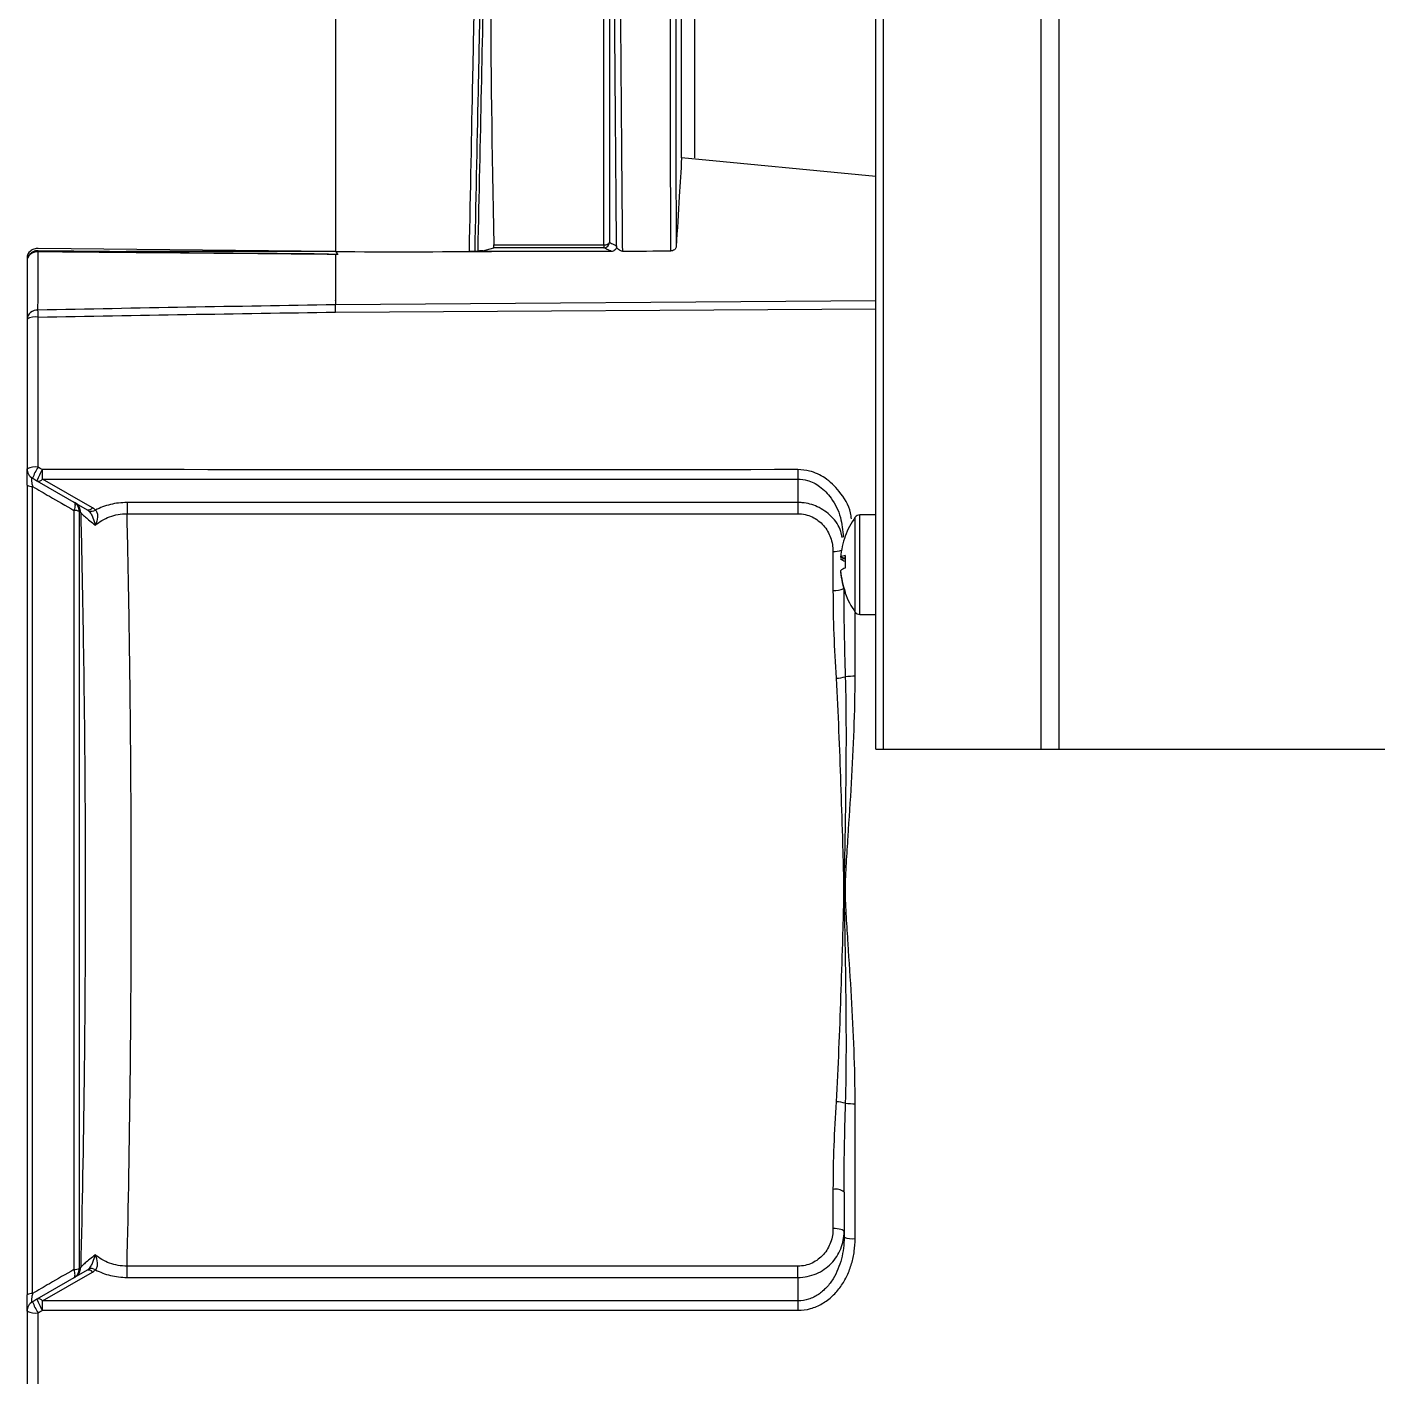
# Model space of a CAD drawing. Extents: x 9.3 to 87.2, y 1.1 to 68.8.
# Drawn here: x 56.185 to 59.844, y 25.796 to 29.454 of the extents above; entities that cross this region are included whole.
import ezdxf

# ---------------------------------------------------------------- set-up
doc = ezdxf.new("R2010")
doc.units = 0
doc.header["$MEASUREMENT"] = 0
doc.layers.add('OBJECT', color=7, linetype='CONTINUOUS')

msp = doc.modelspace()

# ---------------------------------------------------------------- linework, layer by layer
at = {"layer": 'OBJECT'}
for p, q in [((58.4856, 27.4958), (58.4856, 34.2708)), ((58.5061, 27.4958), (58.5061, 34.2708)), ((58.9336, 27.4958), (58.9336, 34.2708)), ((58.9831, 27.4958), (58.9831, 34.2708)), ((57.7633, 30.161), (57.7633, 28.8697)), ((57.7483, 28.8629), (57.7483, 30.1492)), ((57.9949, 29.0989), (57.9949, 29.5855)), ((58.4856, 29.048), (57.9592, 29.0987)), ((57.0168, 28.8448), (56.215, 28.8534)), ((56.505, 28.8443), (56.215, 28.8471)), ((57.0206, 28.8448), (56.4534, 28.8448)), ((57.3984, 28.8452), (57.4065, 28.8468)), ((57.4065, 28.8468), (57.4109, 28.8468)), ((57.4205, 28.847), (57.4501, 28.855)), ((57.4429, 28.845), (57.4442, 28.845)), ((57.7483, 28.855), (57.4501, 28.855)), ((57.4505, 28.8629), (57.7483, 28.8629)), ((57.7483, 28.8629), (57.7483, 28.855)), ((57.7828, 28.8604), (57.7828, 28.8605)), ((56.1846, 28.8191), (56.1846, 28.6613)), ((57.0206, 28.8371), (57.0206, 28.7325)), ((57.0206, 28.7325), (57.0206, 28.7131)), ((57.0206, 28.7121), (57.0206, 28.7131)), ((57.0206, 28.7121), (57.0206, 28.7004)), ((58.4856, 28.7109), (57.0206, 28.7004)), ((57.021, 28.6805), (58.4856, 28.6895)), ((56.2116, 28.2232), (56.3472, 28.1449)), ((56.3622, 28.1497), (56.2266, 28.228)), ((58.2746, 28.2535), (58.2746, 28.228)), ((58.2746, 28.228), (58.2746, 28.1643)), ((58.2746, 28.1643), (56.4558, 28.1643)), ((56.4558, 28.1643), (56.4558, 28.1338)), ((58.2746, 28.1643), (58.2746, 28.1338)), ((56.3265, 28.1397), (56.33, 28.1377)), ((56.4558, 28.1338), (58.2746, 28.1338)), ((58.4301, 27.867), (58.4301, 28.1245)), ((58.4856, 28.1308), (58.4423, 28.1308)), ((58.4423, 27.8608), (58.4423, 28.1308)), ((58.3696, 28.0319), (58.3696, 27.9256)), ((58.3902, 28.0159), (58.4026, 28.0146)), ((58.4025, 28.0111), (58.3902, 28.0121)), ((58.3902, 27.9756), (58.3905, 27.9757)), ((58.4296, 27.6932), (58.4296, 27.8656)), ((58.4423, 27.8608), (58.4856, 27.8608)), ((58.4856, 27.4958), (58.5061, 27.4958)), ((58.5061, 27.4958), (58.9336, 27.4958)), ((58.9336, 27.4958), (58.9831, 27.4958)), ((58.9831, 27.4958), (62.0882, 27.4958)), ((58.3696, 26.3019), (58.3696, 26.1956)), ((56.3472, 26.0826), (56.2116, 26.0043)), ((56.2266, 25.9995), (56.3622, 26.0778)), ((56.33, 26.0898), (56.3265, 26.0878)), ((58.2746, 26.0937), (56.4558, 26.0937)), ((56.4558, 26.0632), (56.4558, 26.0937)), ((56.4558, 26.0632), (58.2746, 26.0632)), ((58.2746, 26.0632), (58.2746, 26.0937)), ((58.2746, 26.0632), (58.2746, 25.9995)), ((58.2746, 25.9995), (58.2746, 25.974))]:
    msp.add_line(p, q, dxfattribs=at)
at = {"layer": 'OBJECT', "flags": 128}
for points in [[(56.2142, 28.686), (56.2144, 28.7201), (56.215, 28.8443)], [(56.505, 28.8429), (56.863, 28.8407), (56.9241, 28.8399), (56.9627, 28.8394), (56.987, 28.8389), (57.0023, 28.8385), (57.0119, 28.8382), (57.0179, 28.8379), (57.0217, 28.8377), (57.024, 28.8376), (57.0255, 28.8375), (57.0264, 28.8374), (57.027, 28.8373), (57.0273, 28.8372), (57.0275, 28.8371), (57.0276, 28.8371), (57.0276, 28.8371), (57.0276, 28.8371)], [(57.7483, 28.8629), (57.7511, 28.863), (57.7539, 28.8634), (57.7564, 28.864), (57.7586, 28.8649), (57.7605, 28.8659), (57.7619, 28.8671), (57.7629, 28.8684), (57.7633, 28.8697)], [(56.2266, 28.228), (56.2266, 28.2306), (56.2266, 28.2334), (56.2266, 28.2365), (56.2266, 28.2397), (56.2266, 28.2431), (56.2266, 28.2465), (56.2266, 28.25), (56.2266, 28.2535)], [(56.3115, 28.1655), (56.3129, 28.1643), (56.314, 28.1625), (56.3146, 28.1602), (56.3148, 28.1574), (56.3146, 28.1543), (56.314, 28.1507), (56.3129, 28.147), (56.3115, 28.143)], [(58.3996, 26.1873), (58.3991, 26.1889), (58.3974, 26.1905), (58.3946, 26.1919), (58.3909, 26.1932), (58.3863, 26.1942), (58.3811, 26.195), (58.3755, 26.1955), (58.3696, 26.1956)], [(56.3115, 26.062), (56.3129, 26.0632), (56.314, 26.065), (56.3146, 26.0673), (56.3148, 26.0701), (56.3146, 26.0733), (56.314, 26.0768), (56.3129, 26.0806), (56.3115, 26.0845)], [(56.2266, 25.9741), (56.2266, 25.9775), (56.2266, 25.981), (56.2266, 25.9844), (56.2266, 25.9878), (56.2266, 25.991), (56.2266, 25.9941), (56.2266, 25.9969), (56.2266, 25.9995)]]:
    msp.add_lwpolyline(points, dxfattribs=at)
at = {"layer": 'OBJECT'}
for centre, radius, start, end in [((56.1664, 28.8452), 0.0486, 358.968, 2.1048), ((57.7483, 28.87), 0.015, 270.0587, 358.8243), ((51.7634, 28.605), 5.2581, 0.8225, 1.0397), ((56.2121, 28.6584), 0.0276, 85.6482, 173.9839), ((56.2074, 28.6242), 0.0436, 80.4702, 121.5065), ((51.8921, 28.5832), 4.3234, 1.1128, 1.3626), ((56.2073, 28.2048), 0.056, 82.4673, 113.8453), ((56.2146, 28.2561), 0.03, 180, 240), ((56.3164, 28.1911), 0.1231, 145.7573, 161.5362), ((56.3289, 28.1839), 0.1238, 145.7855, 161.4681), ((56.2155, 28.237), 0.0143, 254.1798, 321.0846), ((56.1974, 28.2311), 0.0234, 236.9988, 275.5075), ((56.2966, 28.1396), 0.0299, 0.2837, 59.9809), ((56.3, 28.1376), 0.0299, 0.2835, 59.9792), ((56.3511, 28.1587), 0.0143, 254.1798, 321.0852), ((56.3131, 28.1145), 0.0285, 62.0945, 93.2485), ((56.3591, 28.1607), 0.0203, 248.3774, 303.5225), ((58.6094, 27.9958), 0.2208, 144.3318, 159.5829), ((58.4423, 28.1158), 0.015, 90, 144.3318), ((58.6076, 27.9978), 0.2182, 159.7199, 175.2336), ((58.4041, 28.0721), 0.00169, 132.3089, 187.5347), ((58.3714, 28.1088), 0.0769, 268.7027, 286.0105), ((58.4049, 27.9955), 0.0252, 94.5427, 125.932), ((58.4114, 28.0351), 0.0313, 227.2212, 254.2493), ((58.6694, 28.0036), 0.267, 176.3425, 183.6575), ((58.4114, 27.9564), 0.0313, 105.7503, 132.7792), ((58.6103, 27.9978), 0.2209, 184.7775, 200.163), ((58.6076, 27.9938), 0.2182, 184.7663, 200.2801), ((58.6698, 27.9879), 0.2674, 178.3178, 180.3378), ((58.3738, 27.9832), 0.0577, 265.8382, 295.4527), ((58.4067, 27.9196), 0.00431, 151.6665, 191.5842), ((58.6094, 27.9958), 0.2208, 200.4171, 215.6682), ((58.4423, 27.8758), 0.015, 215.6682, 270), ((58.3743, 27.7937), 0.1057, 271.8713, 286.1475), ((58.4268, 27.4488), 0.2444, 89.3478, 95.4314), ((58.3743, 26.4339), 0.1057, 73.8525, 88.1287), ((58.4268, 26.7787), 0.2444, 264.5684, 270.6523), ((58.3767, 26.2658), 0.0368, 51.3869, 101.05), ((58.4222, 26.2344), 0.0664, 250.1097, 276.385), ((56.2966, 26.0879), 0.0299, 300.0194, 359.7161), ((56.3131, 26.113), 0.0285, 266.7515, 297.9055), ((56.3, 26.0899), 0.0299, 300.0208, 359.7165), ((56.3511, 26.0689), 0.0143, 38.9148, 105.8202), ((56.3591, 26.0669), 0.0203, 56.4775, 111.6226), ((56.1974, 25.9964), 0.0234, 84.4937, 123), ((56.2146, 25.9714), 0.03, 120, 180), ((56.3164, 26.0364), 0.1231, 198.4638, 214.2427), ((56.2155, 25.9906), 0.0143, 38.9154, 105.8202), ((56.3289, 26.0436), 0.1238, 198.5319, 214.2145), ((56.2073, 26.0227), 0.056, 246.1547, 277.5327)]:
    msp.add_arc(centre, radius, start, end, dxfattribs=at)
for centre, major_axis, start_param, end_param in [((57.7634, 27.1138), (-0.2162, 3.68), 0.597059, 1.071677), ((57.4492, 28.87), (-0.0009, 0.015), 3.155237, 4.213269)]:
    msp.add_ellipse(centre, major_axis=major_axis, ratio=0.064825, start_param=start_param, end_param=end_param, dxfattribs=at)
for points, knots in [([(57.9592, 29.1373), (57.9592, 29.3183), (57.9592, 29.4888), (57.9592, 29.809), (57.9592, 29.9565), (57.9592, 30.2262), (57.9592, 30.3466), (57.9592, 30.5585), (57.9592, 30.6485), (57.9592, 30.7226)], [0, 0, 0, 0, 0.25, 0.25, 0.5, 0.5, 0.75, 0.75, 1, 1, 1, 1]), ([(57.0206, 30.4152), (57.0206, 30.3222), (57.0206, 30.219), (57.0206, 30.0486), (57.0206, 29.9894), (57.0206, 29.8663), (57.0206, 29.8024), (57.0206, 29.703), (57.0206, 29.6693), (57.0206, 29.6009), (57.0206, 29.5662), (57.0206, 29.4607), (57.0206, 29.3883), (57.0206, 29.1655), (57.0206, 29.0091), (57.0206, 28.8448)], [0, 0, 0, 0, 0.25, 0.25, 0.375, 0.375, 0.5, 0.5, 0.5625, 0.5625, 0.625, 0.625, 0.75, 0.75, 1, 1, 1, 1]), ([(57.3837, 28.8449), (57.387, 29.0085), (57.3902, 29.1646), (57.3947, 29.3878), (57.3962, 29.4602), (57.399, 29.6005), (57.4004, 29.6685), (57.403, 29.8001), (57.4042, 29.8639), (57.4066, 29.9864), (57.4077, 30.0452), (57.4098, 30.158), (57.4108, 30.2119), (57.4122, 30.2891), (57.4127, 30.3142), (57.4133, 30.3508), (57.4135, 30.3628), (57.4139, 30.3866), (57.4141, 30.3983), (57.4143, 30.4098)], [0, 0, 0, 0, 0.25, 0.25, 0.375, 0.375, 0.5, 0.5, 0.625, 0.625, 0.75, 0.75, 0.875, 0.875, 0.9375, 0.9375, 0.96875, 0.96875, 1, 1, 1, 1]), ([(57.4289, 30.3875), (57.4281, 30.3417), (57.4273, 30.2933), (57.4254, 30.1914), (57.4244, 30.1381), (57.4223, 30.0267), (57.4212, 29.9686), (57.4188, 29.8478), (57.4176, 29.7849), (57.415, 29.6552), (57.4136, 29.5882), (57.4108, 29.4501), (57.4094, 29.3789), (57.4049, 29.1594), (57.4017, 29.0059), (57.3984, 28.8452)], [0, 0, 0, 0, 0.125, 0.125, 0.25, 0.25, 0.375, 0.375, 0.5, 0.5, 0.625, 0.625, 0.75, 0.75, 1, 1, 1, 1]), ([(57.7828, 28.8605), (57.7821, 28.9396), (57.7815, 29.017), (57.7803, 29.1684), (57.7797, 29.2424), (57.778, 29.4582), (57.777, 29.5941), (57.7757, 29.754), (57.7755, 29.7854), (57.775, 29.8472), (57.7748, 29.8775), (57.7741, 29.9666), (57.7732, 30.0808), (57.7724, 30.1858), (57.7717, 30.2861), (57.7714, 30.3339), (57.7711, 30.3791)], [0, 0, 0, 0, 0.125, 0.125, 0.25, 0.25, 0.5, 0.5, 0.5625, 0.5625, 0.625, 0.625, 0.75, 0.875, 0.875, 1, 1, 1, 1]), ([(57.7863, 30.4031), (57.7866, 30.3573), (57.7869, 30.3087), (57.7877, 30.2064), (57.7884, 30.0993), (57.7893, 29.9824), (57.7901, 29.8911), (57.7903, 29.8601), (57.7908, 29.7968), (57.791, 29.7645), (57.7923, 29.6006), (57.7935, 29.461), (57.7953, 29.2392), (57.7959, 29.163), (57.7972, 29.0073), (57.7978, 28.9276), (57.7985, 28.8462)], [0, 0, 0, 0, 0.125, 0.125, 0.25, 0.375, 0.375, 0.4375, 0.4375, 0.5, 0.5, 0.75, 0.75, 0.875, 0.875, 1, 1, 1, 1]), ([(57.9303, 28.8465), (57.9299, 28.9278), (57.9295, 29.0074), (57.929, 29.1626), (57.9289, 29.2383), (57.929, 29.3858), (57.9292, 29.4577), (57.9299, 29.5972), (57.9305, 29.6647), (57.932, 29.7953), (57.9329, 29.8584), (57.9349, 29.9801), (57.936, 30.0385), (57.9382, 30.1503), (57.9393, 30.2038), (57.9412, 30.3057), (57.942, 30.3541), (57.9426, 30.3999)], [0, 0, 0, 0, 0.125, 0.125, 0.25, 0.25, 0.375, 0.375, 0.5, 0.5, 0.625, 0.625, 0.75, 0.75, 0.875, 0.875, 1, 1, 1, 1]), ([(57.9573, 30.3894), (57.9567, 30.3443), (57.9559, 30.2967), (57.954, 30.1962), (57.9529, 30.1436), (57.9507, 30.0334), (57.9496, 29.9758), (57.9475, 29.8559), (57.9466, 29.7937), (57.9451, 29.665), (57.9445, 29.5985), (57.9437, 29.461), (57.9435, 29.3901), (57.9433, 29.2448), (57.9434, 29.1702), (57.9438, 29.0173), (57.9442, 28.9388), (57.9446, 28.8588)], [0, 0, 0, 0, 0.125, 0.125, 0.25, 0.25, 0.375, 0.375, 0.5, 0.5, 0.625, 0.625, 0.75, 0.75, 0.875, 0.875, 1, 1, 1, 1]), ([(57.4362, 30.3184), (57.4355, 30.2741), (57.4347, 30.2274), (57.4329, 30.1295), (57.4319, 30.0782), (57.4289, 29.9179), (57.4266, 29.8021), (57.4215, 29.5546), (57.4188, 29.4229), (57.4129, 29.145), (57.4098, 28.999), (57.4065, 28.8468)], [0, 0, 0, 0, 0.125, 0.125, 0.25, 0.25, 0.5, 0.5, 0.75, 0.75, 1, 1, 1, 1]), ([(56.215, 28.8468), (56.2146, 28.8468), (56.2103, 28.8475), (56.202, 28.8449), (56.1924, 28.8389), (56.1866, 28.8301), (56.1844, 28.8231), (56.1847, 28.8195), (56.1848, 28.8191)], [0, 0, 0, 0, 0.026635, 0.277214, 0.534665, 0.756442, 0.971918, 1, 1, 1, 1]), ([(56.215, 28.8534), (56.211, 28.8534), (56.2071, 28.8528), (56.1998, 28.8502), (56.1964, 28.8483), (56.188, 28.8412), (56.1846, 28.8345), (56.1846, 28.8276)], [0, 0, 0, 0, 0.25, 0.25, 0.5, 0.5, 1, 1, 1, 1]), ([(56.215, 28.8443), (56.207, 28.8444), (56.1992, 28.8417), (56.1907, 28.8347), (56.1885, 28.8319), (56.1854, 28.8257), (56.1846, 28.8224), (56.1846, 28.8191)], [0, 0, 0, 0, 0.5, 0.5, 0.75, 0.75, 1, 1, 1, 1]), ([(57.0206, 28.8371), (57.0106, 28.8372), (57.0006, 28.8373), (56.9906, 28.8374), (56.9506, 28.8377), (56.9107, 28.8381), (56.8707, 28.8384), (56.7107, 28.8398), (56.5507, 28.8412), (56.3907, 28.8426), (56.3321, 28.8432), (56.2736, 28.8437), (56.215, 28.8443)], [0, 0, 0, 0, 0.000762, 0.000762, 0.000762, 0.00381, 0.00381, 0.00381, 0.016002, 0.016002, 0.016002, 0.02046462, 0.02046462, 0.02046462, 0.02046462]), ([(57.3984, 28.8452), (57.398, 28.8451), (57.3966, 28.8451), (57.3915, 28.845), (57.3877, 28.8449), (57.3837, 28.8449)], [0, 0, 0, 0, 0.5, 0.5, 1, 1, 1, 1]), ([(57.4205, 28.847), (57.4204, 28.8469), (57.4195, 28.8469), (57.4162, 28.8468), (57.4137, 28.8468), (57.4109, 28.8468)], [0, 0, 0, 0, 0.5, 0.5, 1, 1, 1, 1]), ([(57.7689, 28.8452), (57.7651, 28.847), (57.7614, 28.8488), (57.7576, 28.8506), (57.7545, 28.8521), (57.7514, 28.8535), (57.7483, 28.855)], [0, 0, 0, 0, 0.00789064, 0.00789064, 0.00789064, 0.01435076, 0.01435076, 0.01435076, 0.01435076]), ([(57.7633, 28.8697), (57.7636, 28.8695), (57.764, 28.8694), (57.7644, 28.8692), (57.7658, 28.8685), (57.7673, 28.8678), (57.7688, 28.8671), (57.7734, 28.8649), (57.7781, 28.8627), (57.7828, 28.8604)], [0, 0, 0, 0, 0.000762, 0.000762, 0.000762, 0.00381, 0.00381, 0.00381, 0.01359231, 0.01359231, 0.01359231, 0.01359231]), ([(57.7828, 28.8604), (57.7829, 28.8574), (57.7823, 28.8545), (57.7797, 28.8502), (57.7785, 28.8488), (57.7758, 28.8469), (57.7747, 28.8464), (57.7721, 28.8455), (57.7705, 28.8452), (57.7689, 28.8452)], [0, 0, 0, 0, 0.5, 0.5, 0.75, 0.75, 0.875, 0.875, 1, 1, 1, 1]), ([(57.7985, 28.8462), (57.7969, 28.8462), (57.7954, 28.8464), (57.7927, 28.8472), (57.7916, 28.8477), (57.7886, 28.8494), (57.7872, 28.8507), (57.7839, 28.8548), (57.7829, 28.8576), (57.7828, 28.8604)], [0, 0, 0, 0, 0.125, 0.125, 0.25, 0.25, 0.5, 0.5, 1, 1, 1, 1]), ([(57.9446, 28.8588), (57.9444, 28.8563), (57.9436, 28.8538), (57.9406, 28.8503), (57.9393, 28.8492), (57.9357, 28.8473), (57.9332, 28.8465), (57.9303, 28.8465)], [0, 0, 0, 0, 0.5, 0.5, 0.75, 0.75, 1, 1, 1, 1]), ([(57.0206, 28.7004), (56.8862, 28.6983), (56.7518, 28.6961), (56.483, 28.6913), (56.3486, 28.6888), (56.2142, 28.686)], [0, 0, 0, 0, 0.5, 0.5, 1, 1, 1, 1]), ([(56.2146, 28.6672), (56.349, 28.6697), (56.4834, 28.6721), (56.7522, 28.6765), (56.8866, 28.6786), (57.021, 28.6805)], [0, 0, 0, 0, 0.5, 0.5, 1, 1, 1, 1]), ([(56.1846, 28.2115), (56.1846, 28.2177), (56.1846, 28.2237), (56.1846, 28.2348), (56.1846, 28.2398), (56.1846, 28.248), (56.1846, 28.251), (56.1846, 28.2551), (56.1846, 28.2561), (56.1846, 28.2561)], [0, 0, 0, 0, 0.25, 0.25, 0.5, 0.5, 0.75, 0.75, 1, 1, 1, 1]), ([(56.1996, 28.2301), (56.1988, 28.2306), (56.198, 28.2307), (56.1968, 28.2295), (56.1964, 28.2281), (56.1964, 28.2236), (56.1968, 28.2206), (56.198, 28.2144), (56.1988, 28.2111), (56.1997, 28.2078)], [0, 0, 0, 0, 0.25, 0.25, 0.5, 0.5, 0.75, 0.75, 1, 1, 1, 1]), ([(58.4197, 28.12), (58.419, 28.1255), (58.4153, 28.1528), (58.3905, 28.193), (58.3514, 28.2316), (58.311, 28.2507), (58.2852, 28.2527), (58.2746, 28.2535)], [0, 0, 0, 0, 0.078091, 0.389161, 0.638998, 0.851206, 1, 1, 1, 1]), ([(58.2746, 28.228), (58.2832, 28.2273), (58.3042, 28.2255), (58.337, 28.2083), (58.369, 28.174), (58.3926, 28.126), (58.3958, 28.0888), (58.3974, 28.0708)], [0, 0, 0, 0, 0.11715, 0.286575, 0.491456, 0.753518, 1, 1, 1, 1]), ([(56.1846, 28.2115), (56.1846, 28.0297), (56.1846, 27.847), (56.1846, 27.481), (56.1846, 27.2974), (56.1846, 26.9302), (56.1846, 26.7466), (56.1846, 26.3806), (56.1846, 26.1979), (56.1846, 26.0161)], [0, 0, 0, 0, 0.25, 0.25, 0.5, 0.5, 0.75, 0.75, 1, 1, 1, 1]), ([(56.1997, 26.0197), (56.1997, 26.2009), (56.1997, 26.383), (56.1996, 26.7478), (56.1996, 26.9308), (56.1996, 27.2967), (56.1996, 27.4797), (56.1997, 27.8445), (56.1997, 28.0266), (56.1997, 28.2078)], [0, 0, 0, 0, 0.25, 0.25, 0.5, 0.5, 0.75, 0.75, 1, 1, 1, 1]), ([(56.1997, 28.2078), (56.2149, 28.199), (56.2301, 28.1902), (56.2453, 28.1814), (56.2674, 28.1686), (56.2895, 28.1558), (56.3115, 28.143)], [0, 0, 0, 0, 0.001460027, 0.001460027, 0.001460027, 0.003580259, 0.003580259, 0.003580259, 0.003580259]), ([(56.4558, 28.1643), (56.4403, 28.1643), (56.4253, 28.1625), (56.3961, 28.1554), (56.3826, 28.1503), (56.3703, 28.1437)], [0, 0, 0, 0, 0.5, 0.5, 1, 1, 1, 1]), ([(58.3941, 28.0696), (58.3933, 28.0752), (58.3902, 28.0964), (58.3673, 28.1275), (58.33, 28.1546), (58.2965, 28.1637), (58.2785, 28.1642), (58.2746, 28.1643)], [0, 0, 0, 0, 0.10552, 0.405036, 0.683884, 0.931425, 1, 1, 1, 1]), ([(56.3115, 28.143), (56.3115, 27.9724), (56.3115, 27.8012), (56.3115, 27.458), (56.3115, 27.2859), (56.3115, 26.9417), (56.3115, 26.7697), (56.3115, 26.4265), (56.3115, 26.2551), (56.3115, 26.0845)], [0, 0, 0, 0, 0.25, 0.25, 0.5, 0.5, 0.75, 0.75, 1, 1, 1, 1]), ([(56.3265, 26.0878), (56.3265, 26.2578), (56.3265, 26.4287), (56.3265, 26.7708), (56.3265, 26.9422), (56.3265, 27.2853), (56.3265, 27.4569), (56.3265, 27.799), (56.3265, 27.9697), (56.3265, 28.1397)], [0, 0, 0, 0, 0.25, 0.25, 0.5, 0.5, 0.75, 0.75, 1, 1, 1, 1]), ([(56.33, 28.1377), (56.332, 28.0553), (56.3338, 27.972), (56.3361, 27.8457), (56.3368, 27.8034), (56.3381, 27.7183), (56.3387, 27.6754), (56.3403, 27.5467), (56.3411, 27.4605), (56.3419, 27.3308), (56.3421, 27.2874), (56.3423, 27.2006), (56.3424, 27.157), (56.3424, 27.0265), (56.3421, 26.9397), (56.3411, 26.7668), (56.3403, 26.6805), (56.3371, 26.4228), (56.334, 26.2546), (56.33, 26.0898)], [0, 0, 0, 0, 0.125, 0.125, 0.1875, 0.1875, 0.25, 0.25, 0.375, 0.375, 0.4375, 0.4375, 0.5, 0.5, 0.625, 0.625, 0.75, 0.75, 1, 1, 1, 1]), ([(56.33, 28.1377), (56.3305, 28.1367), (56.3319, 28.135), (56.3363, 28.1307), (56.3392, 28.1281), (56.3461, 28.1221), (56.3503, 28.1186), (56.3595, 28.1112), (56.3645, 28.1072), (56.37, 28.1029)], [0, 0, 0, 0, 0.25, 0.25, 0.5, 0.5, 0.75, 0.75, 1, 1, 1, 1]), ([(56.3516, 28.1417), (56.3539, 28.1395), (56.3561, 28.1365), (56.36, 28.13), (56.3617, 28.1265), (56.3661, 28.1162), (56.3683, 28.1094), (56.37, 28.1029)], [0, 0, 0, 0, 0.25, 0.25, 0.5, 0.5, 1, 1, 1, 1]), ([(56.3703, 28.1437), (56.3726, 28.1415), (56.3742, 28.1385), (56.3759, 28.1318), (56.3761, 28.1282), (56.3751, 28.1172), (56.3728, 28.1099), (56.37, 28.1029)], [0, 0, 0, 0, 0.25, 0.25, 0.5, 0.5, 1, 1, 1, 1]), ([(56.37, 28.1029), (56.3808, 28.1124), (56.3939, 28.1202), (56.4158, 28.1283), (56.4236, 28.1304), (56.4394, 28.1332), (56.4476, 28.1339), (56.4558, 28.1338)], [0, 0, 0, 0, 0.5, 0.5, 0.75, 0.75, 1, 1, 1, 1]), ([(56.4558, 26.0937), (56.4596, 26.2589), (56.4624, 26.4262), (56.4662, 26.7649), (56.4672, 26.9363), (56.4672, 27.1531), (56.4672, 27.1966), (56.4669, 27.2833), (56.4668, 27.3266), (56.466, 27.4562), (56.4653, 27.5422), (56.4639, 27.6708), (56.4633, 27.7136), (56.4622, 27.7988), (56.4615, 27.8412), (56.4594, 27.9677), (56.4577, 28.0512), (56.4558, 28.1338)], [0, 0, 0, 0, 0.25, 0.25, 0.5, 0.5, 0.5625, 0.5625, 0.625, 0.625, 0.75, 0.75, 0.8125, 0.8125, 0.875, 0.875, 1, 1, 1, 1]), ([(58.2746, 28.1338), (58.2813, 28.1338), (58.288, 28.1331), (58.3008, 28.1302), (58.307, 28.1281), (58.325, 28.1196), (58.3353, 28.1117), (58.3525, 28.0923), (58.3588, 28.0813), (58.3675, 28.0572), (58.3696, 28.0447), (58.3696, 28.0319)], [0, 0, 0, 0, 0.125, 0.125, 0.25, 0.25, 0.5, 0.5, 0.75, 0.75, 1, 1, 1, 1]), ([(58.3778, 27.6881), (58.3806, 27.6407), (58.3829, 27.5932), (58.387, 27.4978), (58.3887, 27.45), (58.392, 27.3542), (58.3936, 27.3062), (58.3957, 27.2341), (58.3964, 27.21), (58.3976, 27.1619), (58.3982, 27.1378), (58.3982, 27.0897), (58.3976, 27.0656), (58.3964, 27.0175), (58.3957, 26.9935), (58.3936, 26.9214), (58.392, 26.8733), (58.3887, 26.7775), (58.387, 26.7297), (58.3829, 26.6344), (58.3806, 26.5868), (58.3778, 26.5395)], [0, 0, 0, 0, 0.125, 0.125, 0.25, 0.25, 0.375, 0.375, 0.4375, 0.4375, 0.5, 0.5, 0.5625, 0.5625, 0.625, 0.625, 0.75, 0.75, 0.875, 0.875, 1, 1, 1, 1]), ([(58.4037, 26.5354), (58.4051, 26.5833), (58.4057, 26.6314), (58.4059, 26.7276), (58.4056, 26.7758), (58.4044, 26.8723), (58.4037, 26.9205), (58.4024, 26.993), (58.4019, 27.0171), (58.4011, 27.0654), (58.4007, 27.0896), (58.4007, 27.1379), (58.4011, 27.1621), (58.4019, 27.2104), (58.4024, 27.2346), (58.4037, 27.307), (58.4044, 27.3553), (58.4056, 27.4517), (58.4059, 27.4999), (58.4057, 27.5961), (58.4051, 27.6442), (58.4037, 27.6922)], [0, 0, 0, 0, 0.125, 0.125, 0.25, 0.25, 0.375, 0.375, 0.4375, 0.4375, 0.5, 0.5, 0.5625, 0.5625, 0.625, 0.625, 0.75, 0.75, 0.875, 0.875, 1, 1, 1, 1]), ([(58.4296, 26.5343), (58.4296, 26.5825), (58.4285, 26.6308), (58.4249, 26.7274), (58.4224, 26.7757), (58.4169, 26.8723), (58.4138, 26.9205), (58.409, 26.993), (58.4074, 27.0171), (58.4045, 27.0654), (58.4032, 27.0896), (58.4031, 27.1378), (58.4045, 27.162), (58.4074, 27.2103), (58.409, 27.2344), (58.4138, 27.3069), (58.4169, 27.3552), (58.4224, 27.4518), (58.4249, 27.5001), (58.4285, 27.5967), (58.4296, 27.645), (58.4296, 27.6932)], [0, 0, 0, 0, 0.125, 0.125, 0.25, 0.25, 0.375, 0.375, 0.4375, 0.4375, 0.5, 0.5, 0.5625, 0.5625, 0.625, 0.625, 0.75, 0.75, 0.875, 0.875, 1, 1, 1, 1]), ([(58.3696, 26.1956), (58.3696, 26.1892), (58.3691, 26.1829), (58.367, 26.1705), (58.3653, 26.1643), (58.361, 26.1523), (58.3583, 26.1465), (58.3519, 26.1356), (58.3481, 26.1303), (58.3353, 26.1158), (58.3248, 26.1078), (58.307, 26.0995), (58.3007, 26.0973), (58.2879, 26.0944), (58.2813, 26.0937), (58.2746, 26.0937)], [0, 0, 0, 0, 0.125, 0.125, 0.25, 0.25, 0.375, 0.375, 0.5, 0.5, 0.75, 0.75, 0.875, 0.875, 1, 1, 1, 1]), ([(58.2746, 26.0632), (58.2832, 26.0632), (58.2917, 26.0641), (58.3082, 26.0675), (58.3164, 26.07), (58.3395, 26.0798), (58.3535, 26.0894), (58.3704, 26.1069), (58.3755, 26.1133), (58.3842, 26.1267), (58.3878, 26.1337), (58.3937, 26.1485), (58.396, 26.1561), (58.3989, 26.1716), (58.3996, 26.1794), (58.3996, 26.1873)], [0, 0, 0, 0, 0.125, 0.125, 0.25, 0.25, 0.5, 0.5, 0.625, 0.625, 0.75, 0.75, 0.875, 0.875, 1, 1, 1, 1]), ([(58.3996, 26.1719), (58.3996, 26.1522), (58.3973, 26.1327), (58.39, 26.1042), (58.3869, 26.0948), (58.3794, 26.0767), (58.375, 26.068), (58.3647, 26.0513), (58.3588, 26.0434), (58.3455, 26.029), (58.338, 26.0225), (58.3258, 26.0143), (58.3216, 26.0118), (58.3128, 26.0075), (58.3082, 26.0056), (58.2942, 26.0011), (58.2846, 25.9995), (58.2746, 25.9995)], [0, 0, 0, 0, 0.25, 0.25, 0.375, 0.375, 0.5, 0.5, 0.625, 0.625, 0.75, 0.75, 0.8125, 0.8125, 0.875, 0.875, 1, 1, 1, 1]), ([(58.2746, 25.974), (58.2863, 25.974), (58.2976, 25.9756), (58.3143, 25.9803), (58.3198, 25.9822), (58.3304, 25.9868), (58.3355, 25.9893), (58.3504, 25.998), (58.3597, 26.0051), (58.3764, 26.0208), (58.3839, 26.0295), (58.3972, 26.0483), (58.403, 26.0582), (58.4128, 26.0788), (58.4168, 26.0897), (58.4233, 26.1116), (58.4256, 26.1227), (58.4288, 26.1453), (58.4296, 26.1569), (58.4296, 26.1684)], [0, 0, 0, 0, 0.125, 0.125, 0.1875, 0.1875, 0.25, 0.25, 0.375, 0.375, 0.5, 0.5, 0.625, 0.625, 0.75, 0.75, 0.875, 0.875, 1, 1, 1, 1]), ([(56.37, 26.1246), (56.3645, 26.1203), (56.3594, 26.1163), (56.3502, 26.1089), (56.3461, 26.1055), (56.3391, 26.0994), (56.3362, 26.0968), (56.3319, 26.0925), (56.3305, 26.0908), (56.33, 26.0898)], [0, 0, 0, 0, 0.25, 0.25, 0.5, 0.5, 0.75, 0.75, 1, 1, 1, 1]), ([(56.3516, 26.0858), (56.3539, 26.088), (56.3561, 26.091), (56.36, 26.0975), (56.3617, 26.101), (56.3661, 26.1113), (56.3683, 26.1181), (56.37, 26.1246)], [0, 0, 0, 0, 0.25, 0.25, 0.5, 0.5, 1, 1, 1, 1]), ([(56.4558, 26.0937), (56.4476, 26.0937), (56.4394, 26.0944), (56.4235, 26.0972), (56.4158, 26.0992), (56.4013, 26.1046), (56.3942, 26.108), (56.3814, 26.1156), (56.3754, 26.1199), (56.37, 26.1246)], [0, 0, 0, 0, 0.25, 0.25, 0.5, 0.5, 0.75, 0.75, 1, 1, 1, 1]), ([(56.3703, 26.0838), (56.3726, 26.086), (56.3742, 26.089), (56.3759, 26.0957), (56.3761, 26.0994), (56.3751, 26.1103), (56.3728, 26.1176), (56.37, 26.1246)], [0, 0, 0, 0, 0.25, 0.25, 0.5, 0.5, 1, 1, 1, 1]), ([(56.3115, 26.0845), (56.2895, 26.0717), (56.2674, 26.059), (56.2453, 26.0462), (56.2301, 26.0374), (56.2149, 26.0286), (56.1997, 26.0197)], [0, 0, 0, 0, 0.002120232, 0.002120232, 0.002120232, 0.003580258, 0.003580258, 0.003580258, 0.003580258]), ([(56.3703, 26.0838), (56.3764, 26.0806), (56.383, 26.0776), (56.3965, 26.0725), (56.4034, 26.0704), (56.425, 26.0651), (56.4404, 26.0632), (56.4558, 26.0632)], [0, 0, 0, 0, 0.25, 0.25, 0.5, 0.5, 1, 1, 1, 1]), ([(56.1846, 25.9714), (56.1846, 25.9714), (56.1846, 25.9724), (56.1846, 25.9765), (56.1846, 25.9796), (56.1846, 25.9878), (56.1846, 25.9927), (56.1846, 26.0039), (56.1846, 26.0099), (56.1846, 26.0161)], [0, 0, 0, 0, 0.25, 0.25, 0.5, 0.5, 0.75, 0.75, 1, 1, 1, 1]), ([(56.1997, 26.0197), (56.1988, 26.0165), (56.198, 26.0132), (56.1968, 26.0069), (56.1964, 26.0039), (56.1964, 25.9995), (56.1968, 25.9981), (56.198, 25.9968), (56.1988, 25.9969), (56.1996, 25.9974)], [0, 0, 0, 0, 0.25, 0.25, 0.5, 0.5, 0.75, 0.75, 1, 1, 1, 1])]:
    msp.add_open_spline(points, degree=3, knots=knots, dxfattribs=at)
for points in [[(57.9592, 29.0987), (57.9592, 29.1116), (57.9592, 29.1245), (57.9592, 29.1373)], [(57.9592, 29.0987), (57.9571, 29.064), (57.955, 29.0292), (57.9529, 28.9943)], [(57.9529, 28.9943), (57.9501, 28.9492), (57.9474, 28.904), (57.9446, 28.8588)], [(57.0206, 28.8448), (57.1615, 28.8442), (57.3022, 28.8445), (57.4429, 28.845)], [(57.0211, 28.8448), (57.0231, 28.8422), (57.0252, 28.8396), (57.0276, 28.8371)], [(57.4429, 28.845), (57.4232, 28.8449), (57.4034, 28.8449), (57.3837, 28.8449)], [(57.7689, 28.8452), (57.6607, 28.8451), (57.5524, 28.845), (57.4442, 28.845)], [(57.7985, 28.8462), (57.8425, 28.8463), (57.8864, 28.8464), (57.9303, 28.8465)], [(57.0276, 28.8371), (57.0253, 28.8371), (57.023, 28.8371), (57.0206, 28.8371)], [(56.1846, 28.6613), (56.1846, 28.5268), (56.1846, 28.3918), (56.1846, 28.2561)], [(56.2146, 28.2604), (56.2146, 28.3966), (56.2146, 28.5322), (56.2146, 28.6672)], [(56.2266, 28.2535), (56.2226, 28.2558), (56.2186, 28.2581), (56.2146, 28.2604)], [(56.1996, 28.2301), (56.2036, 28.2278), (56.2076, 28.2255), (56.2116, 28.2232)], [(58.2746, 28.2535), (57.5919, 28.2531), (56.9093, 28.2535), (56.2266, 28.2535)], [(56.2266, 28.228), (56.9093, 28.228), (57.592, 28.2276), (58.2746, 28.228)], [(56.3472, 28.1449), (56.3488, 28.144), (56.3503, 28.1429), (56.3516, 28.1417)], [(56.3703, 28.1437), (56.3679, 28.1459), (56.3652, 28.1479), (56.3622, 28.1497)], [(58.3696, 27.9256), (58.3696, 27.847), (58.3729, 27.7678), (58.3778, 27.6881)], [(58.4037, 27.6922), (58.4013, 27.7727), (58.3996, 27.853), (58.3996, 27.933)], [(58.3778, 26.5395), (58.3729, 26.4598), (58.3696, 26.3805), (58.3696, 26.3019)], [(58.3996, 26.2945), (58.3996, 26.3745), (58.4013, 26.4548), (58.4037, 26.5354)], [(58.4296, 26.1684), (58.4296, 26.2902), (58.4296, 26.4121), (58.4296, 26.5343)], [(58.3996, 26.2945), (58.3996, 26.2536), (58.3996, 26.2128), (58.3996, 26.1719)], [(56.3516, 26.0858), (56.3503, 26.0846), (56.3488, 26.0836), (56.3472, 26.0826)], [(56.3622, 26.0778), (56.3652, 26.0796), (56.3679, 26.0816), (56.3703, 26.0838)], [(56.2116, 26.0043), (56.2076, 26.002), (56.2036, 25.9997), (56.1996, 25.9974)], [(58.2746, 25.9995), (57.592, 25.9999), (56.9093, 25.9996), (56.2266, 25.9995)], [(56.1846, 25.9714), (56.1846, 25.8353), (56.1846, 25.6997), (56.1846, 25.5648)], [(56.2146, 25.9671), (56.2186, 25.9694), (56.2226, 25.9718), (56.2266, 25.9741)], [(56.2146, 25.559), (56.2146, 25.6944), (56.2146, 25.8305), (56.2146, 25.9671)], [(56.2266, 25.9741), (56.9093, 25.9741), (57.5919, 25.9745), (58.2746, 25.974)]]:
    msp.add_open_spline(points, degree=3, dxfattribs=at)

doc.saveas('drawing.dxf')
